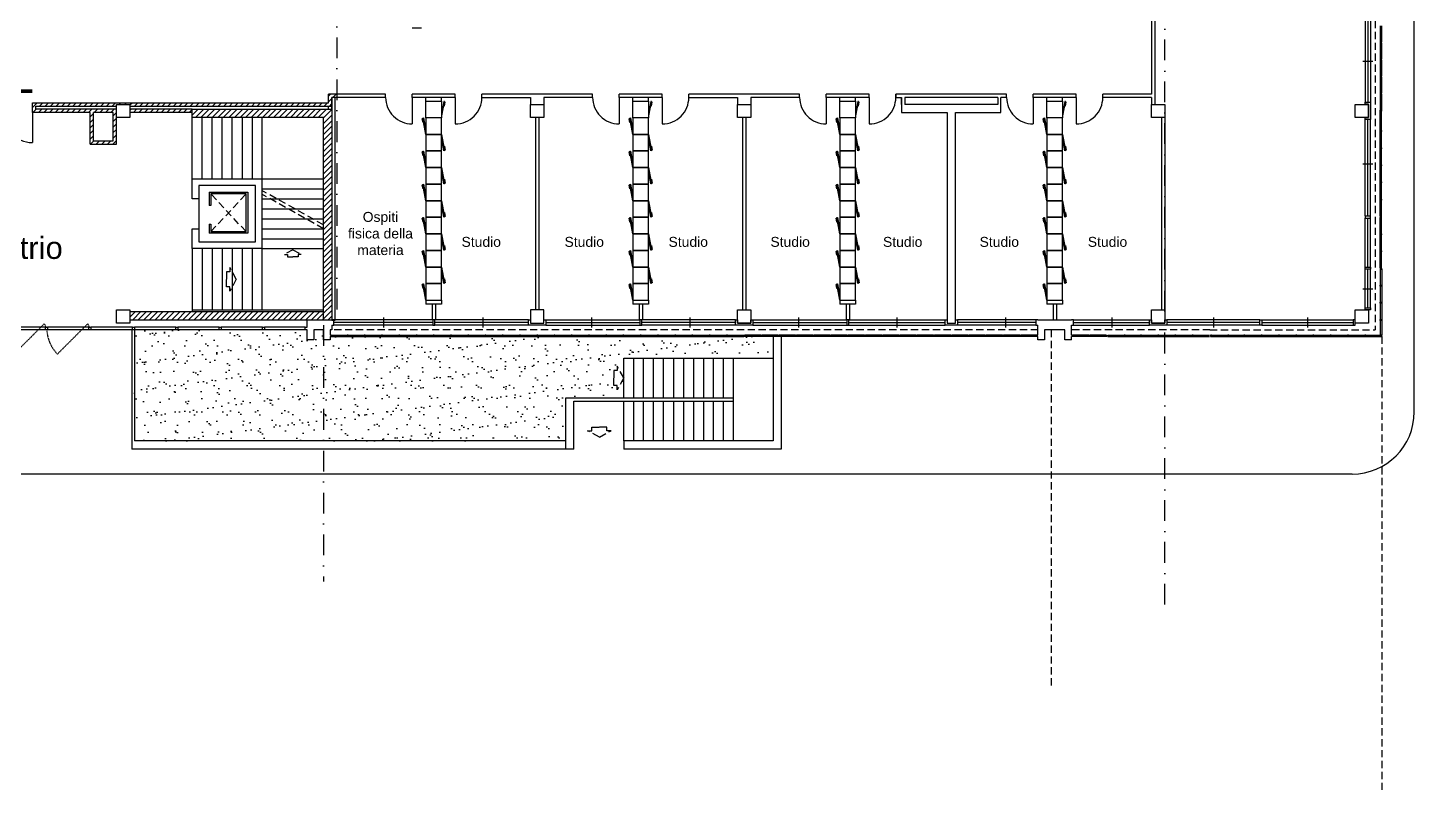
# Model space of a CAD drawing. Header units: millimetres. Extents: x 1461 to 2567, y 872 to 1347.
# Drawn here: x 2232.3 to 2566.7, y 872 to 1056.4 of the extents above; entities that cross this region are included whole.
import ezdxf
from ezdxf.enums import TextEntityAlignment as Align

# ---------------------------------------------------------------- set-up
doc = ezdxf.new("R2010")
doc.units = ezdxf.units.MM
for name, pattern in [('CONTINUA', [0]), ('HIDDEN', [0.375, 0.25, -0.125]), ('TRATTEGGIATA2', [0.375, 0.25, -0.125]), ('TRATTO-PUNTO', [1, 0.5, -0.25, 0, -0.25])]:
    doc.linetypes.add(name, pattern=pattern)
for name, color, linetype in [('arredi', 143, 'Continuous'), ('DIVISIONE', 5, 'Continuous'), ('PROIEZIONI', 4, 'CONTINUA'), ('RETINI', 8, 'Continuous'), ('SEZIONI', 7, 'Continuous'), ('TESTO', 7, 'Continuous')]:
    doc.layers.add(name, color=color, linetype=linetype)
doc.styles.add('Arial', font='Arial.ttf')

# ---------------------------------------------------------------- blocks, each defined once
blk = doc.blocks.new('MODULOPARETEATTREZZATA')
at = {"linetype": 'Continuous'}
for p, q in [((47, 0), (0, 0)), ((0, 0), (0, -50)), ((47, 0), (56.2, -49.1)), ((47, -50), (47, 0)), ((54.3, -49.5), (47, -10.8)), ((54.9, -35.7), (55.9, -35.5)), ((57.1, -47.5), (54.9, -35.7)), ((55.9, -35.5), (58.1, -47.3)), ((0, -50), (47, -50)), ((56.2, -49.1), (54.3, -49.5)), ((58.1, -47.3), (57.1, -47.5))]:
    blk.add_line(p, q, dxfattribs=at)

msp = doc.modelspace()

# ---------------------------------------------------------------- hatches: boundary and pattern name
at = {"layer": 'RETINI', "true_color": 0x9e004f}
h = msp.add_hatch(dxfattribs=at)
h.set_pattern_fill('ANSI31', color=234, scale=0.3)
h.set_pattern_definition([(45, (-292100.4007, 422237.9906), (-0.673519209, 0.673519209), [])])
h.paths.add_polyline_path([(2305.69, 1036.71), (2272.02, 1036.71), (2272.02, 1034.71), (2303.69, 1034.71), (2303.69, 985.91), (2305.69, 985.91)])
h.paths.add_polyline_path([(2303.69, 987.91), (2256.97, 987.91), (2256.97, 985.91), (2299.69, 985.91), (2303.69, 985.91)])
h.paths.add_polyline_path([(2204.65, 1028.31), (2207.85, 1028.31), (2207.85, 1035.91), (2219.05, 1035.91), (2219.05, 1038.31), (2207.05, 1038.31), (2207.05, 1037.91), (2207.05, 1037.51), (2218.25, 1037.51), (2218.25, 1036.71), (2207.05, 1036.71), (2207.05, 1034.71), (2207.05, 1029.11), (2204.65, 1029.11), (2204.65, 1034.71), (2203.85, 1034.71), (2203.85, 988.31), (2204.65, 988.31)])
h.paths.add_polyline_path([(2253.77, 1036.71), (2234.25, 1036.71), (2234.25, 1037.51), (2253.77, 1037.51), (2253.77, 1037.91), (2256.97, 1037.91), (2256.97, 1037.51), (2305.69, 1037.51), (2305.69, 1039.56), (2305.69, 1039.59), (2306.89, 1039.59), (2306.89, 1040.39), (2304.89, 1040.39), (2304.89, 1038.31), (2233.45, 1038.31), (2233.45, 1035.91), (2247.37, 1035.91), (2247.37, 1028.31), (2253.77, 1028.31), (2253.77, 1035.91)])
h.paths.add_polyline_path([(2248.17, 1035.91), (2252.97, 1035.91), (2252.97, 1029.11), (2248.17, 1029.11)], flags=16)
h.paths.add_polyline_path([(2272.02, 1036.71), (2256.97, 1036.71), (2256.97, 1035.91), (2272.02, 1035.91)], flags=17)
at = {"layer": 'RETINI'}
h = msp.add_hatch(dxfattribs=at)
h.set_pattern_fill('AR-SAND', color=256, scale=0.1)
h.set_pattern_definition([(37.5, (-292100.4007, 422237.9906), (-0.16000313, 4.894132373), [0, -3.8608, 0, -4.318, 0, -4.1275]), (7.5, (-292100.4007, 422237.9906), (4.49523283, 7.168251006), [0, -2.0828, 0, -3.4798, 0, -1.3335]), (327.5, (-292103.525, 422237.9906), (7.909923702, 0.014371847), [0, -1.27, 0, -4.572, 0, -5.969]), (317.5, (-292103.525, 422237.9906), (7.635564525, 2.22929323), [0, -0.635, 0, -2.9972, 0, -3.429])])
h.paths.add_polyline_path([(2362.07, 967.11), (2376.07, 967.11), (2376.07, 971.91), (2374.52, 969.06), (2374.52, 970.1), (2373.7, 970.1), (2373.7, 971.91), (2373.7, 973.72), (2374.52, 973.72), (2374.52, 974.77), (2376.07, 971.91), (2376.07, 976.71), (2412.07, 976.71), (2412.07, 981.91), (2409.41, 981.91), (2409.17, 981.91), (2405.25, 981.91), (2405.01, 981.91), (2401.09, 981.91), (2400.85, 981.91), (2396.93, 981.91), (2396.69, 981.91), (2392.77, 981.91), (2392.53, 981.91), (2388.61, 981.91), (2388.37, 981.91), (2384.45, 981.91), (2384.21, 981.91), (2380.29, 981.91), (2380.05, 981.91), (2376.13, 981.91), (2375.89, 981.91), (2371.97, 981.91), (2371.73, 981.91), (2367.81, 981.91), (2367.57, 981.91), (2363.65, 981.91), (2363.41, 981.91), (2359.49, 981.91), (2359.25, 981.91), (2355.33, 981.91), (2355.09, 981.91), (2351.17, 981.91), (2350.93, 981.91), (2347.01, 981.91), (2346.77, 981.91), (2342.85, 981.91), (2342.61, 981.91), (2338.69, 981.91), (2338.45, 981.91), (2334.53, 981.91), (2334.29, 981.91), (2330.37, 981.91), (2330.13, 981.91), (2326.21, 981.91), (2325.97, 981.91), (2322.05, 981.91), (2321.81, 981.91), (2317.89, 981.91), (2317.65, 981.91), (2313.73, 981.91), (2313.49, 981.91), (2309.57, 981.91), (2309.33, 981.91), (2305.53, 981.91), (2305.29, 981.91), (2305.29, 981.1), (2303.69, 981.1), (2303.69, 983.51), (2301.29, 983.51), (2301.29, 981.11), (2299.69, 981.11), (2299.69, 983.51), (2299.21, 983.51), (2289.46, 983.51), (2288.98, 983.51), (2278.98, 983.51), (2278.5, 983.51), (2268.51, 983.51), (2268.03, 983.51), (2258.04, 983.51), (2258.04, 956.71), (2362.07, 956.71)])

# ---------------------------------------------------------------- linework, layer by layer
at = {"layer": 'arredi'}
for p, q in [((2328.37, 1038.67), (2328.37, 1039.59)), ((2332.13, 1038.67), (2332.13, 1039.59)), ((2378.29, 1038.67), (2378.29, 1039.59)), ((2382.05, 1038.67), (2382.05, 1039.59)), ((2428.21, 1038.67), (2428.21, 1039.59)), ((2431.97, 1038.67), (2431.97, 1039.59)), ((2478.13, 1038.67), (2478.13, 1039.59)), ((2481.89, 1038.67), (2481.89, 1039.59)), ((2332.13, 990.67), (2332.13, 989.75)), ((2382.05, 990.67), (2382.05, 989.75)), ((2431.97, 990.67), (2431.97, 989.75)), ((2481.89, 990.67), (2481.89, 989.75)), ((2332.13, 989.75), (2328.37, 989.75)), ((2382.05, 989.75), (2378.29, 989.75)), ((2431.97, 989.75), (2428.21, 989.75)), ((2481.89, 989.75), (2478.13, 989.75))]:
    msp.add_line(p, q, dxfattribs=at)
at = {"layer": 'DIVISIONE', "color": 200, "linetype": 'TRATTO-PUNTO', "ltscale": 10}
for p, q in [((2506.57, 917.25), (2506.57, 1339.72)), ((2306.89, 1084.32), (2306.89, 984.63)), ((2303.69, 984.63), (2303.69, 922.84))]:
    msp.add_line(p, q, dxfattribs=at)
at = {"layer": 'PROIEZIONI', "linetype": 'Continuous', "ltscale": 0.5}
for p, q in [((2566.72, 963.72), (2566.72, 1311.11)), ((2551.72, 948.72), (1540.49, 948.71))]:
    msp.add_line(p, q, dxfattribs=at)
at = {"layer": 'PROIEZIONI', "color": 143, "linetype": 'HIDDEN', "ltscale": 7}
for p, q in [((2557.26, 1233.9), (2557.26, 983.51)), ((2303.69, 1008.83), (2288.82, 1017.15)), ((2276.5, 1007.21), (2284.99, 1016.31)), ((2284.99, 1007.21), (2276.5, 1016.31)), ((2303.69, 1007.91), (2288.82, 1016.22)), ((2296.25, 1002.83), (2294.22, 1001.71)), ((2294.22, 1001.71), (2294.96, 1001.71)), ((2294.96, 1001.71), (2294.96, 1001.13)), ((2294.96, 1001.13), (2296.25, 1001.13)), ((2296.25, 1002.83), (2298.29, 1001.71)), ((2297.55, 1001.13), (2296.25, 1001.13)), ((2298.29, 1001.71), (2297.55, 1001.71)), ((2297.55, 1001.71), (2297.55, 1001.13)), ((2280.26, 997.52), (2280.26, 995.71)), ((2281.08, 997.52), (2280.26, 997.52)), ((2282.63, 995.71), (2281.08, 998.57)), ((2281.08, 998.57), (2281.08, 997.52)), ((2280.26, 993.9), (2280.26, 995.71)), ((2281.08, 993.9), (2280.26, 993.9)), ((2282.63, 995.71), (2281.08, 992.86)), ((2281.08, 992.86), (2281.08, 993.9)), ((2475.97, 983.51), (2305.69, 983.51)), ((2517.45, 983.51), (2484.05, 983.51)), ((2517.45, 983.51), (2557.26, 983.51)), ((2373.7, 973.72), (2373.7, 971.91)), ((2374.52, 973.72), (2373.7, 973.72)), ((2376.07, 971.91), (2374.52, 974.77)), ((2374.52, 974.77), (2374.52, 973.72)), ((2373.7, 970.1), (2373.7, 971.91)), ((2374.52, 970.1), (2373.7, 970.1)), ((2376.07, 971.91), (2374.52, 969.06)), ((2374.52, 969.06), (2374.52, 970.1)), ((2368.38, 960.01), (2370.19, 960.01)), ((2368.38, 959.2), (2368.38, 960.01)), ((2372, 960.01), (2370.19, 960.01)), ((2372, 959.2), (2372, 960.01)), ((2367.33, 959.2), (2368.38, 959.2)), ((2370.19, 957.64), (2367.33, 959.2)), ((2370.19, 957.64), (2373.04, 959.2)), ((2373.04, 959.2), (2372, 959.2))]:
    msp.add_line(p, q, dxfattribs=at)
at = {"layer": 'PROIEZIONI', "ltscale": 0.5}
for p, q in [((2554.86, 1060.89), (2554.86, 1038.43)), ((2555.5, 1060.89), (2555.5, 1038.43)), ((2556.14, 1060.89), (2556.14, 1038.43)), ((2558.48, 1056.88), (2558.48, 1052.99)), ((2558.83, 1056.88), (2558.83, 1052.99)), ((2558.48, 1052.75), (2558.48, 1048.85)), ((2558.83, 1052.75), (2558.83, 1048.85)), ((2554.3, 1048.36), (2556.7, 1048.36)), ((2558.48, 1048.61), (2558.48, 1044.72)), ((2558.83, 1048.61), (2558.83, 1044.72)), ((2558.48, 1044.48), (2558.48, 1040.59)), ((2558.83, 1044.48), (2558.83, 1040.59)), ((2558.48, 1040.35), (2558.48, 1036.47)), ((2558.83, 1040.35), (2558.83, 1036.47)), ((2272.02, 1019.91), (2272.02, 1034.71)), ((2274.42, 1019.91), (2274.42, 1034.71)), ((2276.82, 1019.91), (2276.82, 1034.71)), ((2279.22, 1019.91), (2279.22, 1034.71)), ((2281.62, 1019.91), (2281.62, 1034.71)), ((2284.02, 1034.71), (2284.02, 1019.91)), ((2286.42, 1034.71), (2286.42, 1019.91)), ((2288.82, 1034.71), (2288.82, 1019.91)), ((2554.86, 1011.04), (2554.86, 1034.27)), ((2555.5, 1011.04), (2555.5, 1034.27)), ((2556.14, 1011.04), (2556.14, 1034.27)), ((2558.48, 1031.58), (2558.48, 1036.23)), ((2558.83, 1031.58), (2558.83, 1036.23)), ((2558.48, 1027.45), (2558.48, 1031.34)), ((2558.83, 1027.45), (2558.83, 1031.34)), ((2558.48, 1023.32), (2558.48, 1027.21)), ((2558.83, 1023.32), (2558.83, 1027.21)), ((2554.3, 1023.58), (2556.7, 1023.58)), ((2288.82, 1019.91), (2303.69, 1019.91)), ((2558.48, 1019.18), (2558.48, 1023.08)), ((2558.83, 1019.18), (2558.83, 1023.08)), ((2276.1, 1016.71), (2276.1, 1013.51)), ((2276.1, 1016.71), (2285.39, 1016.71)), ((2285.39, 1016.71), (2285.39, 1006.81)), ((2288.82, 1017.51), (2303.69, 1017.51)), ((2558.48, 1015.05), (2558.48, 1018.94)), ((2558.83, 1015.05), (2558.83, 1018.94)), ((2273.62, 1015.11), (2273.62, 1007.91)), ((2276.5, 1013.51), (2276.1, 1013.51)), ((2276.5, 1016.31), (2276.5, 1013.51)), ((2284.99, 1016.31), (2276.5, 1016.31)), ((2284.99, 1007.21), (2284.99, 1016.31)), ((2288.82, 1015.11), (2303.69, 1015.11)), ((2558.48, 1010.92), (2558.48, 1014.81)), ((2558.83, 1010.92), (2558.83, 1014.81)), ((2288.82, 1012.71), (2303.69, 1012.71)), ((2288.82, 1010.31), (2303.69, 1010.31)), ((2554.86, 998.56), (2554.86, 1010.48)), ((2555.5, 998.56), (2555.5, 1010.48)), ((2556.14, 998.56), (2556.14, 1010.48)), ((2558.48, 1006.7), (2558.48, 1010.6)), ((2558.83, 1006.7), (2558.83, 1010.6)), ((2276.1, 1009.03), (2276.5, 1009.03)), ((2276.1, 1009.03), (2276.1, 1006.81)), ((2285.39, 1006.81), (2276.1, 1006.81)), ((2276.5, 1009.03), (2276.5, 1007.21)), ((2276.5, 1007.21), (2284.99, 1007.21)), ((2288.82, 1007.91), (2303.69, 1007.91)), ((2288.82, 1005.51), (2303.69, 1005.51)), ((2558.48, 1002.57), (2558.48, 1006.46)), ((2558.83, 1002.57), (2558.83, 1006.46)), ((2272.02, 1003.11), (2272.02, 987.91)), ((2274.42, 1003.11), (2274.42, 988.31)), ((2276.82, 1003.11), (2276.82, 988.31)), ((2279.22, 1003.11), (2279.22, 988.31)), ((2281.62, 1003.11), (2281.62, 988.31)), ((2284.02, 1003.11), (2284.02, 988.31)), ((2286.42, 1003.11), (2286.42, 988.31)), ((2288.82, 1003.11), (2288.82, 988.31)), ((2288.82, 1003.11), (2303.69, 1003.11)), ((2558.48, 998.44), (2558.48, 1002.33)), ((2558.83, 998.44), (2558.83, 1002.33)), ((2554.86, 988.79), (2554.86, 998.12)), ((2555.5, 988.79), (2555.5, 998.12)), ((2556.14, 988.79), (2556.14, 998.12)), ((2558.51, 998.16), (2558.51, 994.27)), ((2558.86, 998.16), (2558.86, 994.27)), ((2554.3, 993.45), (2556.7, 993.45)), ((2558.51, 994.08), (2558.51, 990.16)), ((2558.86, 994.08), (2558.86, 990.16)), ((2558.51, 989.92), (2558.51, 986)), ((2558.86, 989.92), (2558.86, 986)), ((2318.09, 986.47), (2318.09, 984.07)), ((2342.11, 986.47), (2342.11, 984.07)), ((2368.31, 986.47), (2368.31, 984.07)), ((2392.03, 986.47), (2392.03, 984.07)), ((2418.23, 986.47), (2418.23, 984.07)), ((2441.95, 986.47), (2441.95, 984.07)), ((2468.15, 986.47), (2468.15, 984.07)), ((2493.75, 986.47), (2493.75, 984.07)), ((2518.28, 986.47), (2518.28, 984.07)), ((2540.98, 986.47), (2540.98, 984.07)), ((2236.62, 984.15), (2226.63, 984.15)), ((2236.62, 983.51), (2226.63, 983.51)), ((2247.09, 984.15), (2237.1, 984.15)), ((2247.09, 983.51), (2237.1, 983.51)), ((2257.56, 984.15), (2247.57, 984.15)), ((2257.56, 983.51), (2247.57, 983.51)), ((2268.03, 984.15), (2258.04, 984.15)), ((2268.03, 983.51), (2258.04, 983.51)), ((2278.5, 984.15), (2268.51, 984.15)), ((2278.5, 983.51), (2268.51, 983.51)), ((2288.98, 984.15), (2278.98, 984.15)), ((2288.98, 983.51), (2278.98, 983.51)), ((2299.21, 984.15), (2289.46, 984.15)), ((2299.21, 983.51), (2289.46, 983.51)), ((2330.01, 985.91), (2306.17, 985.91)), ((2330.01, 985.27), (2306.17, 985.27)), ((2330.01, 984.63), (2306.17, 984.63)), ((2353.13, 985.91), (2330.49, 985.91)), ((2353.13, 985.27), (2330.49, 985.27)), ((2353.13, 984.63), (2330.49, 984.63)), ((2357.29, 985.91), (2379.93, 985.91)), ((2357.29, 985.27), (2379.93, 985.27)), ((2357.29, 984.63), (2379.93, 984.63)), ((2403.05, 985.91), (2380.41, 985.91)), ((2403.05, 985.27), (2380.41, 985.27)), ((2403.05, 984.63), (2380.41, 984.63)), ((2407.21, 985.91), (2429.85, 985.91)), ((2407.21, 985.27), (2429.85, 985.27)), ((2407.21, 984.63), (2429.85, 984.63)), ((2430.33, 985.91), (2453.57, 985.91)), ((2430.33, 985.27), (2453.57, 985.27)), ((2430.33, 984.63), (2453.57, 984.63)), ((2475.49, 985.91), (2456.53, 985.91)), ((2475.49, 985.27), (2456.53, 985.27)), ((2475.49, 984.63), (2456.53, 984.63)), ((2484.53, 985.91), (2502.89, 985.91)), ((2484.53, 985.27), (2502.89, 985.27)), ((2484.53, 984.63), (2502.89, 984.63)), ((2529.51, 985.91), (2507.05, 985.91)), ((2529.51, 985.27), (2507.05, 985.27)), ((2529.51, 984.63), (2507.05, 984.63)), ((2529.99, 985.91), (2551.98, 985.91)), ((2529.99, 985.27), (2551.98, 985.27)), ((2529.99, 984.63), (2551.98, 984.63)), ((2558.51, 985.76), (2558.51, 982.26)), ((2558.86, 985.76), (2558.86, 982.26)), ((2305.53, 982.26), (2309.33, 982.26)), ((2305.53, 981.91), (2309.33, 981.91)), ((2309.57, 982.26), (2313.49, 982.26)), ((2309.57, 981.91), (2313.49, 981.91)), ((2313.73, 982.26), (2317.65, 982.26)), ((2313.73, 981.91), (2317.65, 981.91)), ((2317.89, 982.26), (2321.81, 982.26)), ((2317.89, 981.91), (2321.81, 981.91)), ((2322.05, 982.26), (2325.97, 982.26)), ((2322.05, 981.91), (2325.97, 981.91)), ((2326.21, 982.26), (2330.13, 982.26)), ((2326.21, 981.91), (2330.13, 981.91)), ((2330.37, 982.26), (2334.29, 982.26)), ((2330.37, 981.91), (2334.29, 981.91)), ((2334.53, 982.26), (2338.45, 982.26)), ((2334.53, 981.91), (2338.45, 981.91)), ((2338.69, 982.26), (2342.61, 982.26)), ((2338.69, 981.91), (2342.61, 981.91)), ((2342.85, 982.26), (2346.77, 982.26)), ((2342.85, 981.91), (2346.77, 981.91)), ((2347.01, 982.26), (2350.93, 982.26)), ((2347.01, 981.91), (2350.93, 981.91)), ((2351.17, 982.26), (2355.09, 982.26)), ((2351.17, 981.91), (2355.09, 981.91)), ((2355.33, 982.26), (2359.25, 982.26)), ((2355.33, 981.91), (2359.25, 981.91)), ((2359.49, 982.26), (2363.41, 982.26)), ((2359.49, 981.91), (2363.41, 981.91)), ((2363.65, 982.26), (2367.57, 982.26)), ((2363.65, 981.91), (2367.57, 981.91)), ((2367.81, 982.26), (2371.73, 982.26)), ((2367.81, 981.91), (2371.73, 981.91)), ((2371.97, 982.26), (2375.89, 982.26)), ((2371.97, 981.91), (2375.89, 981.91)), ((2376.13, 982.26), (2380.05, 982.26)), ((2376.13, 981.91), (2380.05, 981.91)), ((2380.29, 982.26), (2384.21, 982.26)), ((2380.29, 981.91), (2384.21, 981.91)), ((2384.45, 982.26), (2388.37, 982.26)), ((2384.45, 981.91), (2388.37, 981.91)), ((2388.61, 982.26), (2392.53, 982.26)), ((2388.61, 981.91), (2392.53, 981.91)), ((2392.77, 982.26), (2396.69, 982.26)), ((2392.77, 981.91), (2396.69, 981.91)), ((2396.93, 982.26), (2400.85, 982.26)), ((2396.93, 981.91), (2400.85, 981.91)), ((2401.09, 982.26), (2405.01, 982.26)), ((2401.09, 981.91), (2405.01, 981.91)), ((2409.17, 982.26), (2405.25, 982.26)), ((2409.17, 981.91), (2405.25, 981.91)), ((2413.33, 982.26), (2409.41, 982.26)), ((2413.33, 981.91), (2409.41, 981.91)), ((2417.49, 982.26), (2413.57, 982.26)), ((2417.49, 981.91), (2413.57, 981.91)), ((2421.65, 982.26), (2417.73, 982.26)), ((2421.65, 981.91), (2417.73, 981.91)), ((2425.81, 982.26), (2421.89, 982.26)), ((2425.81, 981.91), (2421.89, 981.91)), ((2429.97, 982.26), (2426.05, 982.26)), ((2429.97, 981.91), (2426.05, 981.91)), ((2434.13, 982.26), (2430.21, 982.26)), ((2434.13, 981.91), (2430.21, 981.91)), ((2438.29, 982.26), (2434.37, 982.26)), ((2438.29, 981.91), (2434.37, 981.91)), ((2442.45, 982.26), (2438.53, 982.26)), ((2442.45, 981.91), (2438.53, 981.91)), ((2446.61, 982.26), (2442.69, 982.26)), ((2446.61, 981.91), (2442.69, 981.91)), ((2450.77, 982.26), (2446.85, 982.26)), ((2450.77, 981.91), (2446.85, 981.91)), ((2454.93, 982.26), (2451.01, 982.26)), ((2454.93, 981.91), (2451.01, 981.91)), ((2459.09, 982.26), (2455.17, 982.26)), ((2459.09, 981.91), (2455.17, 981.91)), ((2463.25, 982.26), (2459.33, 982.26)), ((2463.25, 981.91), (2459.33, 981.91)), ((2467.41, 982.26), (2463.49, 982.26)), ((2467.41, 981.91), (2463.49, 981.91)), ((2471.57, 982.26), (2467.65, 982.26)), ((2471.57, 981.91), (2467.65, 981.91)), ((2475.73, 982.26), (2471.81, 982.26)), ((2475.73, 981.91), (2471.81, 981.91)), ((2488.21, 982.26), (2484.29, 982.26)), ((2488.21, 981.91), (2484.29, 981.91)), ((2492.37, 982.26), (2488.45, 982.26)), ((2492.37, 981.91), (2488.45, 981.91)), ((2492.84, 982.26), (2496.76, 982.26)), ((2492.84, 981.91), (2496.76, 981.91)), ((2497, 982.26), (2500.92, 982.26)), ((2497, 981.91), (2500.92, 981.91)), ((2500.93, 982.26), (2504.85, 982.26)), ((2500.93, 981.91), (2504.85, 981.91)), ((2505.09, 982.26), (2509.01, 982.26)), ((2505.09, 981.91), (2509.01, 981.91)), ((2509.25, 982.26), (2513.17, 982.26)), ((2509.25, 981.91), (2513.17, 981.91)), ((2513.41, 982.26), (2517.33, 982.26)), ((2513.41, 981.91), (2517.33, 981.91)), ((2517.81, 982.26), (2521.73, 982.26)), ((2517.81, 981.91), (2521.73, 981.91)), ((2521.97, 982.26), (2525.89, 982.26)), ((2521.97, 981.91), (2525.89, 981.91)), ((2525.89, 982.26), (2529.81, 982.26)), ((2525.89, 981.91), (2529.81, 981.91)), ((2530.05, 982.26), (2533.97, 982.26)), ((2530.05, 981.91), (2533.97, 981.91)), ((2534.21, 982.26), (2538.13, 982.26)), ((2534.21, 981.91), (2538.13, 981.91)), ((2538.37, 982.26), (2542.29, 982.26)), ((2538.37, 981.91), (2542.29, 981.91)), ((2542.53, 982.26), (2546.45, 982.26)), ((2542.53, 981.91), (2546.45, 981.91)), ((2546.69, 982.26), (2550.61, 982.26)), ((2546.69, 981.91), (2550.61, 981.91)), ((2550.85, 982.26), (2554.77, 982.26)), ((2550.85, 981.91), (2554.77, 981.91)), ((2555.01, 982.26), (2558.51, 982.26)), ((2555.01, 981.91), (2558.51, 981.91)), ((2376.07, 967.11), (2376.07, 976.71)), ((2378.47, 967.11), (2378.47, 976.71)), ((2380.87, 967.11), (2380.87, 976.71)), ((2383.27, 967.11), (2383.27, 976.71)), ((2385.67, 967.11), (2385.67, 976.71)), ((2388.07, 976.71), (2388.07, 967.11)), ((2390.47, 976.71), (2390.47, 967.11)), ((2392.87, 976.71), (2392.87, 967.11)), ((2395.27, 976.71), (2395.27, 967.11)), ((2397.67, 976.71), (2397.67, 967.11)), ((2400.07, 976.71), (2400.07, 967.11)), ((2402.47, 976.71), (2402.47, 956.71)), ((2376.07, 956.71), (2376.07, 966.31)), ((2378.47, 956.71), (2378.47, 966.31)), ((2380.87, 956.71), (2380.87, 966.31)), ((2383.27, 956.71), (2383.27, 966.31)), ((2385.67, 956.71), (2385.67, 966.31)), ((2388.07, 966.31), (2388.07, 956.71)), ((2390.47, 966.31), (2390.47, 956.71)), ((2392.87, 966.31), (2392.87, 956.71)), ((2395.27, 966.31), (2395.27, 956.71)), ((2397.67, 966.31), (2397.67, 956.71)), ((2400.07, 966.31), (2400.07, 956.71))]:
    msp.add_line(p, q, dxfattribs=at)
at = {"layer": 'PROIEZIONI'}
for p, q in [((2325.05, 1039.59), (2325.05, 1033.19)), ((2335.45, 1039.59), (2335.45, 1033.19)), ((2374.97, 1039.59), (2374.97, 1033.19)), ((2385.37, 1039.59), (2385.37, 1033.19)), ((2424.89, 1039.59), (2424.89, 1033.19)), ((2435.29, 1039.59), (2435.29, 1033.19)), ((2474.81, 1039.59), (2474.81, 1033.19)), ((2485.21, 1039.59), (2485.21, 1033.19)), ((2233.45, 1035.91), (2233.45, 1028.71)), ((2328.37, 990.67), (2328.37, 989.75)), ((2378.29, 990.67), (2378.29, 989.75)), ((2428.21, 990.67), (2428.21, 989.75)), ((2478.13, 990.67), (2478.13, 989.75))]:
    msp.add_line(p, q, dxfattribs=at)
at = {"layer": 'PROIEZIONI', "linetype": 'TRATTEGGIATA2', "ltscale": 0.1}
for p, q in [((2236.31, 984.97), (2229.02, 977.68)), ((2246.78, 984.97), (2239.49, 977.68))]:
    msp.add_line(p, q, dxfattribs=at)
at = {"layer": 'PROIEZIONI', "color": 143, "ltscale": 0.5}
for p, q in [((2257.4, 983.51), (2257.4, 954.71)), ((2258.04, 983.51), (2258.04, 956.71)), ((2362.07, 956.71), (2258.04, 956.71)), ((2362.07, 954.71), (2257.4, 954.71))]:
    msp.add_line(p, q, dxfattribs=at)
at = {"layer": 'PROIEZIONI', "linetype": 'HIDDEN', "ltscale": 7}
for p, q in [((2479.18, 983.51), (2479.17, 897.1)), ((2558.86, 981.91), (2558.86, 871.98))]:
    msp.add_line(p, q, dxfattribs=at)
at = {"layer": 'PROIEZIONI'}
for centre, radius, start, end in [((2325.03, 1039.59), 6.39, 180, 270.1184), ((2335.46, 1039.59), 6.39, 269.8816, 0), ((2374.95, 1039.59), 6.39, 180, 270.1184), ((2385.38, 1039.59), 6.39, 269.8816, 0), ((2424.87, 1039.59), 6.39, 180, 270.1184), ((2435.3, 1039.59), 6.39, 269.8816, 0), ((2474.79, 1039.59), 6.39, 180, 270.1184), ((2485.22, 1039.59), 6.39, 269.8816, 0), ((2233.45, 1035.91), 7.2, 180, 270)]:
    msp.add_arc(centre, radius, start, end, dxfattribs=at)
at = {"layer": 'PROIEZIONI', "linetype": 'TRATTEGGIATA2', "ltscale": 0.1}
for centre, radius, start, end in [((2235.18, 983.84), 1.6, 11.1337, 45), ((2245.65, 983.84), 8.71, 182.1779, 225), ((2245.65, 983.84), 1.6, 11.1337, 45)]:
    msp.add_arc(centre, radius, start, end, dxfattribs=at)
at = {"layer": 'PROIEZIONI', "linetype": 'Continuous', "ltscale": 0.5}
msp.add_arc((2551.72, 963.72), 15, 270.0003, 0, dxfattribs=at)
msp.add_arc((2551.72, 963.72), 15, 270.0003, 0, dxfattribs=at)
at = {"layer": 'RETINI', "color": 234, "true_color": 0x9e004f}
msp.add_line((2303.69, 985.91), (2305.69, 985.91), dxfattribs=at)
at = {"layer": 'RETINI', "color": 234, "true_color": 0x9e004f, "const_width": 0.862}
msp.add_lwpolyline([(2229.62, 1041.11), (2233.44, 1041.11)], dxfattribs=at)
at = {"layer": 'SEZIONI', "ltscale": 0.5}
for p, q in [((2503.37, 1084.32), (2503.37, 1040.39)), ((2504.17, 1084.32), (2504.17, 1037.91)), ((2325.01, 1056.39), (2327.33, 1056.39)), ((2558.83, 1052.99), (2558.48, 1052.99)), ((2558.48, 1052.99), (2558.48, 1052.75)), ((2558.48, 1052.75), (2558.83, 1052.75)), ((2558.83, 1052.75), (2558.83, 1052.99)), ((2558.83, 1048.85), (2558.48, 1048.85)), ((2558.48, 1048.85), (2558.48, 1048.61)), ((2558.48, 1048.61), (2558.83, 1048.61)), ((2558.83, 1048.61), (2558.83, 1048.85)), ((2558.83, 1044.72), (2558.48, 1044.72)), ((2558.48, 1044.72), (2558.48, 1044.48)), ((2558.48, 1044.48), (2558.83, 1044.48)), ((2558.83, 1044.48), (2558.83, 1044.72)), ((2318.65, 1040.39), (2304.89, 1040.39)), ((2304.89, 1038.31), (2304.89, 1040.39)), ((2318.65, 1039.59), (2318.65, 1040.39)), ((2325.05, 1039.59), (2325.05, 1040.39)), ((2335.45, 1040.39), (2325.05, 1040.39)), ((2335.45, 1039.59), (2335.45, 1040.39)), ((2368.57, 1040.39), (2341.85, 1040.39)), ((2341.85, 1039.59), (2341.85, 1040.39)), ((2368.57, 1039.59), (2368.57, 1040.39)), ((2374.97, 1039.59), (2374.97, 1040.39)), ((2385.37, 1040.39), (2374.97, 1040.39)), ((2385.37, 1039.59), (2385.37, 1040.39)), ((2418.49, 1040.39), (2391.77, 1040.39)), ((2391.77, 1039.59), (2391.77, 1040.39)), ((2418.49, 1039.59), (2418.49, 1040.39)), ((2424.89, 1039.59), (2424.89, 1040.39)), ((2435.29, 1040.39), (2424.89, 1040.39)), ((2435.29, 1039.59), (2435.29, 1040.39)), ((2455.05, 1040.39), (2441.69, 1040.39)), ((2468.41, 1040.39), (2441.69, 1040.39)), ((2441.69, 1040.39), (2441.69, 1039.59)), ((2441.69, 1040.39), (2441.69, 1040.39)), ((2441.69, 1039.59), (2441.69, 1040.39)), ((2468.41, 1039.59), (2468.41, 1040.39)), ((2485.21, 1040.39), (2474.81, 1040.39)), ((2474.81, 1039.59), (2474.81, 1040.39)), ((2485.21, 1039.59), (2485.21, 1040.39)), ((2503.37, 1040.39), (2491.61, 1040.39)), ((2491.61, 1039.59), (2491.61, 1040.39)), ((2558.83, 1040.59), (2558.48, 1040.59)), ((2558.48, 1040.59), (2558.48, 1040.35)), ((2558.48, 1040.35), (2558.83, 1040.35)), ((2558.83, 1040.35), (2558.83, 1040.59)), ((2233.45, 1035.91), (2233.45, 1038.31)), ((2233.45, 1038.31), (2304.89, 1038.31)), ((2234.25, 1036.71), (2234.25, 1037.51)), ((2234.25, 1037.51), (2253.77, 1037.51)), ((2253.77, 1036.71), (2234.25, 1036.71)), ((2253.77, 1034.71), (2253.77, 1037.91)), ((2253.77, 1037.91), (2256.97, 1037.91)), ((2256.97, 1037.91), (2256.97, 1034.71)), ((2256.97, 1037.51), (2305.69, 1037.51)), ((2272.02, 1036.71), (2256.97, 1036.71)), ((2272.02, 1036.71), (2305.69, 1036.71)), ((2272.02, 1034.71), (2272.02, 1036.71)), ((2304.89, 1036.71), (2304.89, 1037.51)), ((2305.69, 1036.71), (2305.69, 1039.59)), ((2318.65, 1039.59), (2305.69, 1039.59)), ((2305.69, 1036.71), (2305.69, 985.88)), ((2306.49, 985.88), (2306.49, 1039.56)), ((2306.49, 990.76), (2306.49, 1037.16)), ((2335.45, 1039.59), (2325.05, 1039.59)), ((2341.85, 1039.59), (2353.61, 1039.59)), ((2353.61, 1039.59), (2353.61, 1037.91)), ((2353.61, 1034.71), (2353.61, 1037.91)), ((2353.61, 1037.91), (2356.81, 1037.91)), ((2368.57, 1039.59), (2356.81, 1039.59)), ((2356.81, 1039.59), (2356.81, 1037.91)), ((2356.81, 1037.91), (2356.81, 1034.71)), ((2385.37, 1039.59), (2374.97, 1039.59)), ((2391.77, 1039.59), (2403.53, 1039.59)), ((2403.53, 1039.59), (2403.53, 1037.91)), ((2403.53, 1034.71), (2403.53, 1037.91)), ((2403.53, 1037.91), (2406.73, 1037.91)), ((2418.49, 1039.59), (2406.73, 1039.59)), ((2406.73, 1039.59), (2406.73, 1037.91)), ((2406.73, 1037.91), (2406.73, 1034.71)), ((2435.29, 1039.59), (2424.89, 1039.59)), ((2441.69, 1039.59), (2443.05, 1039.59)), ((2443.05, 1039.59), (2443.05, 1035.91)), ((2443.05, 1037.91), (2443.05, 1039.59)), ((2466.25, 1039.59), (2443.85, 1039.59)), ((2443.85, 1039.59), (2443.85, 1037.91)), ((2466.25, 1037.91), (2443.85, 1037.91)), ((2466.25, 1039.59), (2466.25, 1037.91)), ((2467.05, 1035.91), (2467.05, 1039.59)), ((2468.41, 1039.59), (2467.05, 1039.59)), ((2485.21, 1039.59), (2474.81, 1039.59)), ((2503.37, 1039.59), (2491.61, 1039.59)), ((2503.37, 1039.59), (2503.37, 1037.91)), ((2503.37, 1034.71), (2503.37, 1037.91)), ((2503.37, 1037.91), (2506.57, 1037.91)), ((2506.57, 1037.91), (2506.57, 1034.71)), ((2552.46, 1034.71), (2552.46, 1037.91)), ((2552.46, 1037.91), (2555.66, 1037.91)), ((2554.86, 1038.43), (2556.14, 1038.43)), ((2554.86, 1037.95), (2554.86, 1038.43)), ((2555.66, 1037.95), (2554.86, 1037.95)), ((2555.66, 1034.75), (2555.66, 1037.95)), ((2555.66, 1037.91), (2555.66, 1034.71)), ((2556.14, 1038.43), (2556.14, 1034.27)), ((2247.37, 1035.91), (2233.45, 1035.91)), ((2247.37, 1028.31), (2247.37, 1035.91)), ((2248.17, 1029.11), (2248.17, 1035.91)), ((2252.97, 1035.91), (2248.17, 1035.91)), ((2252.97, 1029.11), (2252.97, 1035.91)), ((2253.77, 1028.31), (2253.77, 1035.91)), ((2256.97, 1034.71), (2253.77, 1034.71)), ((2272.02, 1035.91), (2256.97, 1035.91)), ((2303.69, 1034.71), (2272.02, 1034.71)), ((2303.69, 985.91), (2303.69, 1034.71)), ((2356.81, 1034.71), (2353.61, 1034.71)), ((2354.81, 1034.71), (2354.81, 988.31)), ((2355.61, 1034.71), (2355.61, 988.31)), ((2406.73, 1034.71), (2403.53, 1034.71)), ((2404.73, 1034.71), (2404.73, 988.31)), ((2405.53, 1034.71), (2405.53, 988.31)), ((2443.05, 1035.91), (2454.05, 1035.91)), ((2454.05, 1035.91), (2454.05, 985.11)), ((2456.05, 985.11), (2456.05, 1035.91)), ((2456.05, 1035.91), (2467.05, 1035.91)), ((2506.57, 1034.71), (2503.37, 1034.71)), ((2505.77, 1034.71), (2505.77, 988.31)), ((2506.57, 1034.71), (2506.57, 988.31)), ((2555.66, 1034.71), (2552.46, 1034.71)), ((2554.86, 1034.75), (2555.66, 1034.75)), ((2554.86, 1034.27), (2554.86, 1034.75)), ((2556.14, 1034.27), (2554.86, 1034.27)), ((2558.48, 1036.47), (2558.83, 1036.47)), ((2558.48, 1036.23), (2558.48, 1036.47)), ((2558.83, 1036.23), (2558.48, 1036.23)), ((2558.83, 1036.47), (2558.83, 1036.23)), ((2558.48, 1031.58), (2558.83, 1031.58)), ((2558.48, 1031.34), (2558.48, 1031.58)), ((2558.83, 1031.34), (2558.48, 1031.34)), ((2558.83, 1031.58), (2558.83, 1031.34)), ((2247.37, 1028.31), (2253.77, 1028.31)), ((2248.17, 1029.11), (2252.97, 1029.11)), ((2558.48, 1027.45), (2558.83, 1027.45)), ((2558.48, 1027.21), (2558.48, 1027.45)), ((2558.83, 1027.21), (2558.48, 1027.21)), ((2558.83, 1027.45), (2558.83, 1027.21)), ((2558.48, 1023.32), (2558.83, 1023.32)), ((2558.48, 1023.08), (2558.48, 1023.32)), ((2558.83, 1023.32), (2558.83, 1023.08)), ((2272.02, 1019.91), (2288.82, 1019.91)), ((2272.02, 1015.11), (2272.02, 1019.91)), ((2288.82, 1019.91), (2288.82, 1003.11)), ((2558.83, 1023.08), (2558.48, 1023.08)), ((2287.22, 1018.31), (2273.62, 1018.31)), ((2273.62, 1018.31), (2273.62, 1015.11)), ((2287.22, 1004.71), (2287.22, 1018.31)), ((2558.48, 1019.18), (2558.83, 1019.18)), ((2558.48, 1018.94), (2558.48, 1019.18)), ((2558.83, 1018.94), (2558.48, 1018.94)), ((2558.83, 1019.18), (2558.83, 1018.94)), ((2273.62, 1015.11), (2272.02, 1015.11)), ((2558.48, 1015.05), (2558.83, 1015.05)), ((2558.48, 1014.81), (2558.48, 1015.05)), ((2558.83, 1014.81), (2558.48, 1014.81)), ((2558.83, 1015.05), (2558.83, 1014.81)), ((2554.86, 1010.96), (2554.86, 1010.48)), ((2556.14, 1010.96), (2554.86, 1010.96)), ((2554.86, 1010.48), (2556.14, 1010.48)), ((2556.14, 1010.48), (2556.14, 1010.96)), ((2558.83, 1010.84), (2558.48, 1010.84)), ((2558.48, 1010.84), (2558.48, 1010.6)), ((2558.48, 1010.6), (2558.83, 1010.6)), ((2558.83, 1010.6), (2558.83, 1010.84)), ((2272.02, 1003.11), (2272.02, 1007.91)), ((2272.02, 1007.91), (2273.62, 1007.91)), ((2273.62, 1007.91), (2273.62, 1004.71)), ((2558.48, 1006.7), (2558.83, 1006.7)), ((2558.48, 1006.46), (2558.48, 1006.7)), ((2558.83, 1006.7), (2558.83, 1006.46)), ((2273.62, 1004.71), (2287.22, 1004.71)), ((2558.83, 1006.46), (2558.48, 1006.46)), ((2288.82, 1003.11), (2272.02, 1003.11)), ((2558.48, 1002.57), (2558.83, 1002.57)), ((2558.48, 1002.33), (2558.48, 1002.57)), ((2558.83, 1002.33), (2558.48, 1002.33)), ((2558.83, 1002.57), (2558.83, 1002.33)), ((2554.86, 998.12), (2554.86, 998.6)), ((2554.86, 998.6), (2556.14, 998.6)), ((2556.14, 998.12), (2554.86, 998.12)), ((2556.14, 998.6), (2556.14, 998.12)), ((2558.86, 998.4), (2558.51, 998.4)), ((2558.51, 998.4), (2558.51, 998.16)), ((2558.51, 998.16), (2558.86, 998.16)), ((2558.86, 998.16), (2558.86, 998.4)), ((2558.51, 994.32), (2558.86, 994.32)), ((2558.51, 994.08), (2558.51, 994.32)), ((2558.86, 994.08), (2558.51, 994.08)), ((2558.86, 994.32), (2558.86, 994.08)), ((2558.51, 990.16), (2558.86, 990.16)), ((2558.51, 989.92), (2558.51, 990.16)), ((2558.86, 989.92), (2558.51, 989.92)), ((2558.86, 990.16), (2558.86, 989.92)), ((2253.77, 988.31), (2256.97, 988.31)), ((2253.77, 985.11), (2253.77, 988.31)), ((2256.97, 988.31), (2256.97, 985.11)), ((2256.97, 987.91), (2303.69, 987.91)), ((2272.02, 988.31), (2303.69, 988.31)), ((2329.85, 989.75), (2329.85, 985.91)), ((2330.65, 989.75), (2330.65, 985.91)), ((2353.61, 988.31), (2353.61, 985.11)), ((2356.81, 988.31), (2353.61, 988.31)), ((2356.81, 985.11), (2356.81, 988.31)), ((2379.77, 989.75), (2379.77, 985.91)), ((2380.57, 989.75), (2380.57, 985.91)), ((2403.53, 988.31), (2406.73, 988.31)), ((2403.53, 985.11), (2403.53, 988.31)), ((2406.73, 988.31), (2406.73, 985.11)), ((2429.69, 989.75), (2429.69, 985.91)), ((2430.49, 989.75), (2430.49, 985.91)), ((2479.61, 989.75), (2479.61, 985.91)), ((2480.41, 989.75), (2480.41, 985.91)), ((2503.37, 988.31), (2506.57, 988.31)), ((2503.37, 985.11), (2503.37, 988.31)), ((2506.57, 988.31), (2506.57, 985.11)), ((2552.46, 985.11), (2552.46, 988.31)), ((2552.46, 988.31), (2555.66, 988.31)), ((2554.86, 988.31), (2554.86, 988.79)), ((2554.86, 988.79), (2556.14, 988.79)), ((2556.14, 988.31), (2554.86, 988.31)), ((2555.66, 988.31), (2555.66, 985.11)), ((2556.14, 988.79), (2556.14, 988.31)), ((2236.62, 984.15), (2237.1, 984.15)), ((2236.62, 983.51), (2236.62, 984.15)), ((2237.1, 983.51), (2236.62, 983.51)), ((2237.1, 984.15), (2237.1, 983.51)), ((2247.09, 984.15), (2247.57, 984.15)), ((2247.09, 983.51), (2247.09, 984.15)), ((2247.57, 983.51), (2247.09, 983.51)), ((2247.57, 984.15), (2247.57, 983.51)), ((2256.97, 985.11), (2253.77, 985.11)), ((2256.97, 985.91), (2299.69, 985.91)), ((2257.56, 984.15), (2258.04, 984.15)), ((2257.56, 983.51), (2257.56, 984.15)), ((2258.04, 983.51), (2257.56, 983.51)), ((2258.04, 984.15), (2258.04, 983.51)), ((2268.03, 984.15), (2268.51, 984.15)), ((2268.03, 983.51), (2268.03, 984.15)), ((2268.51, 983.51), (2268.03, 983.51)), ((2268.51, 984.15), (2268.51, 983.51)), ((2278.5, 984.15), (2278.98, 984.15)), ((2278.5, 983.51), (2278.5, 984.15)), ((2278.98, 983.51), (2278.5, 983.51)), ((2278.98, 984.15), (2278.98, 983.51)), ((2288.98, 984.15), (2289.46, 984.15)), ((2288.98, 983.51), (2288.98, 984.15)), ((2289.46, 983.51), (2288.98, 983.51)), ((2289.46, 984.15), (2289.46, 983.51)), ((2299.21, 983.51), (2299.21, 984.15)), ((2299.21, 984.15), (2299.69, 984.15)), ((2299.69, 983.51), (2299.21, 983.51)), ((2299.69, 985.91), (2303.69, 985.91)), ((2299.69, 984.15), (2299.69, 985.91)), ((2299.69, 981.11), (2299.69, 983.51)), ((2303.69, 983.51), (2301.29, 983.51)), ((2301.29, 983.51), (2301.29, 981.11)), ((2303.69, 981.1), (2303.69, 983.51)), ((2305.69, 983.51), (2305.29, 983.51)), ((2305.29, 983.51), (2305.29, 982.26)), ((2306.17, 985.91), (2305.69, 985.91)), ((2305.69, 985.91), (2305.69, 985.88)), ((2305.69, 984.63), (2306.17, 984.63)), ((2305.69, 984.63), (2305.69, 983.51)), ((2306.17, 984.63), (2306.17, 985.91)), ((2330.49, 985.91), (2330.01, 985.91)), ((2330.01, 985.91), (2330.01, 984.63)), ((2330.01, 984.63), (2330.49, 984.63)), ((2330.49, 984.63), (2330.49, 985.91)), ((2353.13, 985.91), (2353.61, 985.91)), ((2353.13, 984.63), (2353.13, 985.91)), ((2357.29, 984.63), (2353.13, 984.63)), ((2353.61, 985.91), (2353.61, 985.11)), ((2353.61, 985.11), (2356.81, 985.11)), ((2353.61, 985.11), (2356.81, 985.11)), ((2356.81, 985.11), (2356.81, 985.91)), ((2356.81, 985.91), (2357.29, 985.91)), ((2357.29, 985.91), (2357.29, 984.63)), ((2380.41, 985.91), (2379.93, 985.91)), ((2379.93, 985.91), (2379.93, 984.63)), ((2380.41, 985.91), (2379.93, 985.91)), ((2379.93, 985.91), (2379.93, 984.63)), ((2379.93, 984.63), (2380.41, 984.63)), ((2379.93, 984.63), (2380.41, 984.63)), ((2380.41, 984.63), (2380.41, 985.91)), ((2380.41, 984.63), (2380.41, 985.91)), ((2403.05, 985.91), (2403.53, 985.91)), ((2403.05, 984.63), (2403.05, 985.91)), ((2407.21, 984.63), (2403.05, 984.63)), ((2403.53, 985.91), (2403.53, 985.11)), ((2403.53, 985.11), (2406.73, 985.11)), ((2406.73, 985.11), (2403.53, 985.11)), ((2406.73, 985.11), (2406.73, 985.91)), ((2406.73, 985.91), (2407.21, 985.91)), ((2407.21, 985.91), (2407.21, 984.63)), ((2430.33, 985.91), (2429.85, 985.91)), ((2429.85, 985.91), (2429.85, 984.63)), ((2430.33, 985.91), (2429.85, 985.91)), ((2429.85, 985.91), (2429.85, 984.63)), ((2429.85, 984.63), (2430.33, 984.63)), ((2429.85, 984.63), (2430.33, 984.63)), ((2430.33, 984.63), (2430.33, 985.91)), ((2430.33, 984.63), (2430.33, 985.91)), ((2453.57, 985.91), (2454.05, 985.91)), ((2453.57, 984.63), (2453.57, 985.91)), ((2456.53, 984.63), (2453.57, 984.63)), ((2454.05, 985.91), (2454.05, 985.11)), ((2454.05, 985.11), (2456.05, 985.11)), ((2454.05, 985.11), (2456.05, 985.11)), ((2456.05, 985.11), (2456.05, 985.91)), ((2456.05, 985.91), (2456.53, 985.91)), ((2456.53, 985.91), (2456.53, 984.63)), ((2475.97, 985.91), (2475.49, 985.91)), ((2475.49, 985.91), (2475.49, 984.63)), ((2475.49, 984.63), (2475.97, 984.63)), ((2475.97, 985.91), (2484.05, 985.91)), ((2475.97, 982.26), (2475.97, 984.63)), ((2476.61, 985.91), (2483.41, 985.91)), ((2482.45, 983.51), (2477.57, 983.51)), ((2477.57, 983.51), (2477.57, 981.11)), ((2482.45, 981.11), (2482.45, 983.51)), ((2484.53, 985.91), (2484.05, 985.91)), ((2484.05, 984.63), (2484.53, 984.63)), ((2484.05, 982.26), (2484.05, 984.63)), ((2484.53, 984.63), (2484.53, 985.91)), ((2502.89, 985.91), (2503.37, 985.91)), ((2502.89, 984.63), (2502.89, 985.91)), ((2507.05, 984.63), (2502.89, 984.63)), ((2503.37, 985.91), (2503.37, 985.11)), ((2503.37, 985.11), (2506.57, 985.11)), ((2506.57, 985.11), (2503.37, 985.11)), ((2506.57, 985.11), (2506.57, 985.91)), ((2506.57, 985.91), (2507.05, 985.91)), ((2507.05, 985.91), (2507.05, 984.63)), ((2529.51, 985.91), (2529.99, 985.91)), ((2529.51, 984.63), (2529.51, 985.91)), ((2529.99, 984.63), (2529.51, 984.63)), ((2529.99, 985.91), (2529.99, 984.63)), ((2552.46, 985.91), (2551.98, 985.91)), ((2551.98, 985.91), (2551.98, 984.63)), ((2551.98, 984.63), (2552.46, 984.63)), ((2552.46, 984.63), (2552.46, 985.91)), ((2555.66, 985.11), (2552.46, 985.11)), ((2558.51, 986), (2558.86, 986)), ((2558.51, 985.76), (2558.51, 986)), ((2558.86, 985.76), (2558.51, 985.76)), ((2558.86, 986), (2558.86, 985.76)), ((2301.29, 981.11), (2299.69, 981.11)), ((2305.29, 981.1), (2303.69, 981.1)), ((2305.53, 982.26), (2305.29, 982.26)), ((2305.29, 981.91), (2305.53, 981.91)), ((2305.29, 981.91), (2305.29, 981.1)), ((2305.53, 981.91), (2305.53, 982.26)), ((2309.57, 982.26), (2309.33, 982.26)), ((2309.33, 982.26), (2309.33, 981.91)), ((2309.33, 981.91), (2309.57, 981.91)), ((2309.57, 981.91), (2309.57, 982.26)), ((2313.73, 982.26), (2313.49, 982.26)), ((2313.49, 982.26), (2313.49, 981.91)), ((2313.49, 981.91), (2313.73, 981.91)), ((2313.73, 981.91), (2313.73, 982.26)), ((2317.89, 982.26), (2317.65, 982.26)), ((2317.65, 982.26), (2317.65, 981.91)), ((2317.65, 981.91), (2317.89, 981.91)), ((2317.89, 981.91), (2317.89, 982.26)), ((2322.05, 982.26), (2321.81, 982.26)), ((2321.81, 982.26), (2321.81, 981.91)), ((2321.81, 981.91), (2322.05, 981.91)), ((2322.05, 981.91), (2322.05, 982.26)), ((2326.21, 982.26), (2325.97, 982.26)), ((2325.97, 982.26), (2325.97, 981.91)), ((2325.97, 981.91), (2326.21, 981.91)), ((2326.21, 981.91), (2326.21, 982.26)), ((2330.37, 982.26), (2330.13, 982.26)), ((2330.13, 982.26), (2330.13, 981.91)), ((2330.13, 981.91), (2330.37, 981.91)), ((2330.37, 981.91), (2330.37, 982.26)), ((2334.53, 982.26), (2334.29, 982.26)), ((2334.29, 982.26), (2334.29, 981.91)), ((2334.29, 981.91), (2334.53, 981.91)), ((2334.53, 981.91), (2334.53, 982.26)), ((2338.69, 982.26), (2338.45, 982.26)), ((2338.45, 982.26), (2338.45, 981.91)), ((2338.45, 981.91), (2338.69, 981.91)), ((2338.69, 981.91), (2338.69, 982.26)), ((2342.85, 982.26), (2342.61, 982.26)), ((2342.61, 982.26), (2342.61, 981.91)), ((2342.61, 981.91), (2342.85, 981.91)), ((2342.85, 981.91), (2342.85, 982.26)), ((2347.01, 982.26), (2346.77, 982.26)), ((2346.77, 982.26), (2346.77, 981.91)), ((2346.77, 981.91), (2347.01, 981.91)), ((2347.01, 981.91), (2347.01, 982.26)), ((2351.17, 982.26), (2350.93, 982.26)), ((2350.93, 982.26), (2350.93, 981.91)), ((2350.93, 981.91), (2351.17, 981.91)), ((2351.17, 981.91), (2351.17, 982.26)), ((2355.33, 982.26), (2355.09, 982.26)), ((2355.09, 982.26), (2355.09, 981.91)), ((2355.09, 981.91), (2355.33, 981.91)), ((2355.33, 981.91), (2355.33, 982.26)), ((2359.49, 982.26), (2359.25, 982.26)), ((2359.25, 982.26), (2359.25, 981.91)), ((2359.25, 981.91), (2359.49, 981.91)), ((2359.49, 981.91), (2359.49, 982.26)), ((2363.65, 982.26), (2363.41, 982.26)), ((2363.41, 982.26), (2363.41, 981.91)), ((2363.41, 981.91), (2363.65, 981.91)), ((2363.65, 981.91), (2363.65, 982.26)), ((2367.81, 982.26), (2367.57, 982.26)), ((2367.57, 982.26), (2367.57, 981.91)), ((2367.57, 981.91), (2367.81, 981.91)), ((2367.81, 981.91), (2367.81, 982.26)), ((2371.97, 982.26), (2371.73, 982.26)), ((2371.73, 982.26), (2371.73, 981.91)), ((2371.73, 981.91), (2371.97, 981.91)), ((2371.97, 981.91), (2371.97, 982.26)), ((2376.13, 982.26), (2375.89, 982.26)), ((2375.89, 982.26), (2375.89, 981.91)), ((2375.89, 981.91), (2376.13, 981.91)), ((2376.13, 981.91), (2376.13, 982.26)), ((2380.29, 982.26), (2380.05, 982.26)), ((2380.05, 982.26), (2380.05, 981.91)), ((2380.05, 981.91), (2380.29, 981.91)), ((2380.29, 981.91), (2380.29, 982.26)), ((2384.45, 982.26), (2384.21, 982.26)), ((2384.21, 982.26), (2384.21, 981.91)), ((2384.21, 981.91), (2384.45, 981.91)), ((2384.45, 981.91), (2384.45, 982.26)), ((2388.61, 982.26), (2388.37, 982.26)), ((2388.37, 982.26), (2388.37, 981.91)), ((2388.37, 981.91), (2388.61, 981.91)), ((2388.61, 981.91), (2388.61, 982.26)), ((2392.77, 982.26), (2392.53, 982.26)), ((2392.53, 982.26), (2392.53, 981.91)), ((2392.53, 981.91), (2392.77, 981.91)), ((2392.77, 981.91), (2392.77, 982.26)), ((2396.93, 982.26), (2396.69, 982.26)), ((2396.69, 982.26), (2396.69, 981.91)), ((2396.69, 981.91), (2396.93, 981.91)), ((2396.93, 981.91), (2396.93, 982.26)), ((2401.09, 982.26), (2400.85, 982.26)), ((2400.85, 982.26), (2400.85, 981.91)), ((2400.85, 981.91), (2401.09, 981.91)), ((2401.09, 981.91), (2401.09, 982.26)), ((2405.01, 982.26), (2405.25, 982.26)), ((2405.01, 981.91), (2405.01, 982.26)), ((2405.25, 981.91), (2405.01, 981.91)), ((2405.25, 982.26), (2405.25, 981.91)), ((2409.17, 982.26), (2409.41, 982.26)), ((2409.17, 981.91), (2409.17, 982.26)), ((2409.41, 981.91), (2409.17, 981.91)), ((2409.41, 982.26), (2409.41, 981.91)), ((2412.07, 981.91), (2412.07, 956.71)), ((2413.33, 982.26), (2413.57, 982.26)), ((2413.33, 981.91), (2413.33, 982.26)), ((2413.57, 981.91), (2413.33, 981.91)), ((2413.57, 982.26), (2413.57, 981.91)), ((2414.07, 981.91), (2414.07, 954.71)), ((2417.49, 982.26), (2417.73, 982.26)), ((2417.49, 981.91), (2417.49, 982.26)), ((2417.73, 981.91), (2417.49, 981.91)), ((2417.73, 982.26), (2417.73, 981.91)), ((2421.65, 982.26), (2421.89, 982.26)), ((2421.65, 981.91), (2421.65, 982.26)), ((2421.89, 981.91), (2421.65, 981.91)), ((2421.89, 982.26), (2421.89, 981.91)), ((2425.81, 982.26), (2426.05, 982.26)), ((2425.81, 981.91), (2425.81, 982.26)), ((2426.05, 981.91), (2425.81, 981.91)), ((2426.05, 982.26), (2426.05, 981.91)), ((2429.97, 982.26), (2430.21, 982.26)), ((2429.97, 981.91), (2429.97, 982.26)), ((2430.21, 981.91), (2429.97, 981.91)), ((2430.21, 982.26), (2430.21, 981.91)), ((2434.13, 982.26), (2434.37, 982.26)), ((2434.13, 981.91), (2434.13, 982.26)), ((2434.37, 981.91), (2434.13, 981.91)), ((2434.37, 982.26), (2434.37, 981.91)), ((2438.29, 982.26), (2438.53, 982.26)), ((2438.29, 981.91), (2438.29, 982.26)), ((2438.53, 981.91), (2438.29, 981.91)), ((2438.53, 982.26), (2438.53, 981.91)), ((2442.45, 982.26), (2442.69, 982.26)), ((2442.45, 981.91), (2442.45, 982.26)), ((2442.69, 981.91), (2442.45, 981.91)), ((2442.69, 982.26), (2442.69, 981.91)), ((2446.61, 982.26), (2446.85, 982.26)), ((2446.61, 981.91), (2446.61, 982.26)), ((2446.85, 981.91), (2446.61, 981.91)), ((2446.85, 982.26), (2446.85, 981.91)), ((2450.77, 982.26), (2451.01, 982.26)), ((2450.77, 981.91), (2450.77, 982.26)), ((2451.01, 981.91), (2450.77, 981.91)), ((2451.01, 982.26), (2451.01, 981.91)), ((2454.93, 982.26), (2455.17, 982.26)), ((2454.93, 981.91), (2454.93, 982.26)), ((2455.17, 981.91), (2454.93, 981.91)), ((2455.17, 982.26), (2455.17, 981.91)), ((2459.09, 982.26), (2459.33, 982.26)), ((2459.09, 981.91), (2459.09, 982.26)), ((2459.33, 981.91), (2459.09, 981.91)), ((2459.33, 982.26), (2459.33, 981.91)), ((2463.25, 982.26), (2463.49, 982.26)), ((2463.25, 981.91), (2463.25, 982.26)), ((2463.49, 981.91), (2463.25, 981.91)), ((2463.49, 982.26), (2463.49, 981.91)), ((2467.41, 982.26), (2467.65, 982.26)), ((2467.41, 981.91), (2467.41, 982.26)), ((2467.65, 981.91), (2467.41, 981.91)), ((2467.65, 982.26), (2467.65, 981.91)), ((2471.57, 982.26), (2471.81, 982.26)), ((2471.57, 981.91), (2471.57, 982.26)), ((2471.81, 981.91), (2471.57, 981.91)), ((2471.81, 982.26), (2471.81, 981.91)), ((2475.73, 982.26), (2475.97, 982.26)), ((2475.73, 981.91), (2475.73, 982.26)), ((2475.97, 981.91), (2475.73, 981.91)), ((2475.97, 981.11), (2475.97, 981.91)), ((2477.57, 981.11), (2475.97, 981.11)), ((2484.05, 981.11), (2482.45, 981.11)), ((2484.05, 982.26), (2484.29, 982.26)), ((2484.29, 981.91), (2484.05, 981.91)), ((2484.05, 981.11), (2484.05, 981.91)), ((2484.29, 982.26), (2484.29, 981.91)), ((2488.21, 982.26), (2488.45, 982.26)), ((2488.21, 981.91), (2488.21, 982.26)), ((2488.45, 981.91), (2488.21, 981.91)), ((2488.45, 982.26), (2488.45, 981.91)), ((2492.37, 982.26), (2492.61, 982.26)), ((2492.37, 981.91), (2492.37, 982.26)), ((2492.61, 981.91), (2492.37, 981.91)), ((2492.61, 982.26), (2492.61, 981.91)), ((2497, 982.26), (2496.76, 982.26)), ((2496.76, 982.26), (2496.76, 981.91)), ((2496.76, 981.91), (2497, 981.91)), ((2497, 981.91), (2497, 982.26)), ((2500.93, 982.26), (2500.69, 982.26)), ((2500.69, 982.26), (2500.69, 981.91)), ((2500.69, 981.91), (2500.93, 981.91)), ((2500.93, 981.91), (2500.93, 982.26)), ((2505.09, 982.26), (2504.85, 982.26)), ((2504.85, 982.26), (2504.85, 981.91)), ((2504.85, 981.91), (2505.09, 981.91)), ((2505.09, 981.91), (2505.09, 982.26)), ((2509.25, 982.26), (2509.01, 982.26)), ((2509.01, 982.26), (2509.01, 981.91)), ((2509.01, 981.91), (2509.25, 981.91)), ((2509.25, 981.91), (2509.25, 982.26)), ((2513.41, 982.26), (2513.17, 982.26)), ((2513.17, 982.26), (2513.17, 981.91)), ((2513.17, 981.91), (2513.41, 981.91)), ((2513.41, 981.91), (2513.41, 982.26)), ((2517.81, 982.26), (2517.57, 982.26)), ((2517.57, 982.26), (2517.57, 981.91)), ((2517.57, 981.91), (2517.81, 981.91)), ((2517.81, 981.91), (2517.81, 982.26)), ((2521.97, 982.26), (2521.73, 982.26)), ((2521.73, 982.26), (2521.73, 981.91)), ((2521.73, 981.91), (2521.97, 981.91)), ((2521.97, 981.91), (2521.97, 982.26)), ((2525.89, 982.26), (2525.65, 982.26)), ((2525.65, 982.26), (2525.65, 981.91)), ((2525.65, 981.91), (2525.89, 981.91)), ((2525.89, 981.91), (2525.89, 982.26)), ((2530.05, 982.26), (2529.81, 982.26)), ((2529.81, 982.26), (2529.81, 981.91)), ((2529.81, 981.91), (2530.05, 981.91)), ((2530.05, 981.91), (2530.05, 982.26)), ((2534.21, 982.26), (2533.97, 982.26)), ((2533.97, 982.26), (2533.97, 981.91)), ((2533.97, 981.91), (2534.21, 981.91)), ((2534.21, 981.91), (2534.21, 982.26)), ((2538.37, 982.26), (2538.13, 982.26)), ((2538.13, 982.26), (2538.13, 981.91)), ((2538.13, 981.91), (2538.37, 981.91)), ((2538.37, 981.91), (2538.37, 982.26)), ((2542.53, 982.26), (2542.29, 982.26)), ((2542.29, 982.26), (2542.29, 981.91)), ((2542.29, 981.91), (2542.53, 981.91)), ((2542.53, 981.91), (2542.53, 982.26)), ((2546.69, 982.26), (2546.45, 982.26)), ((2546.45, 982.26), (2546.45, 981.91)), ((2546.45, 981.91), (2546.69, 981.91)), ((2546.69, 981.91), (2546.69, 982.26)), ((2550.85, 982.26), (2550.61, 982.26)), ((2550.61, 982.26), (2550.61, 981.91)), ((2550.61, 981.91), (2550.85, 981.91)), ((2550.85, 981.91), (2550.85, 982.26)), ((2555.01, 982.26), (2554.77, 982.26)), ((2554.77, 982.26), (2554.77, 981.91)), ((2554.77, 981.91), (2555.01, 981.91)), ((2555.01, 981.91), (2555.01, 982.26)), ((2558.86, 982.26), (2558.51, 982.26)), ((2558.51, 982.26), (2558.51, 981.91)), ((2558.51, 981.91), (2558.86, 981.91)), ((2558.86, 981.91), (2558.86, 982.26)), ((2376.07, 976.71), (2412.07, 976.71)), ((2362.07, 967.11), (2402.47, 967.11)), ((2362.07, 954.71), (2362.07, 967.11)), ((2362.07, 964.71), (2362.07, 964.71)), ((2364.07, 966.31), (2402.47, 966.31)), ((2364.07, 954.71), (2364.07, 966.31)), ((2412.07, 956.71), (2376.07, 956.71)), ((2364.07, 954.71), (2362.07, 954.71)), ((2414.07, 954.71), (2376.07, 954.71))]:
    msp.add_line(p, q, dxfattribs=at)
at = {"layer": 'SEZIONI'}
for p, q in [((2402.47, 967.11), (2402.47, 966.31)), ((2376.07, 956.71), (2376.07, 954.71))]:
    msp.add_line(p, q, dxfattribs=at)
msp.add_lwpolyline([(2306.49, 1039.56), (2305.69, 1039.56), (2305.69, 985.88), (2306.49, 985.88)], close=True, dxfattribs=at)

# ---------------------------------------------------------------- block references
at = {"layer": 'arredi', "yscale": 0.08000000000000002, "zscale": 0.08000000000000002, "rotation": 180}
for p, xscale in [((2328.37, 1034.67), -0.08000000000000002), ((2378.29, 1034.67), -0.08000000000000002), ((2428.21, 1034.67), -0.08000000000000002), ((2478.13, 1034.67), -0.08000000000000002), ((2332.13, 1030.67), 0.08000000000000002), ((2382.05, 1030.67), 0.08000000000000002), ((2431.97, 1030.67), 0.08000000000000002), ((2481.89, 1030.67), 0.08000000000000002), ((2332.13, 1022.67), 0.08000000000000002), ((2382.05, 1022.67), 0.08000000000000002), ((2431.97, 1022.67), 0.08000000000000002), ((2481.89, 1022.67), 0.08000000000000002), ((2332.13, 1014.67), 0.08000000000000002), ((2382.05, 1014.67), 0.08000000000000002), ((2431.97, 1014.67), 0.08000000000000002), ((2481.89, 1014.67), 0.08000000000000002), ((2332.13, 1006.67), 0.08000000000000002), ((2382.05, 1006.67), 0.08000000000000002), ((2431.97, 1006.67), 0.08000000000000002), ((2481.89, 1006.67), 0.08000000000000002), ((2332.13, 998.67), 0.08000000000000002), ((2382.05, 998.67), 0.08000000000000002), ((2431.97, 998.67), 0.08000000000000002), ((2481.89, 998.67), 0.08000000000000002), ((2332.13, 990.67), 0.08000000000000002), ((2382.05, 990.67), 0.08000000000000002), ((2431.97, 990.67), 0.08000000000000002), ((2481.89, 990.67), 0.08000000000000002)]:
    msp.add_blockref('MODULOPARETEATTREZZATA', p, dxfattribs=dict(at, xscale=xscale))
at = {"layer": 'arredi', "xscale": 0.08000000000000002, "yscale": 0.08000000000000002, "zscale": 0.08000000000000002}
for p in [(2328.37, 1030.67), (2378.29, 1030.67), (2428.21, 1030.67), (2478.13, 1030.67), (2328.37, 1022.67), (2378.29, 1022.67), (2428.21, 1022.67), (2478.13, 1022.67), (2328.37, 1014.67), (2378.29, 1014.67), (2428.21, 1014.67), (2478.13, 1014.67), (2328.37, 1006.67), (2378.29, 1006.67), (2428.21, 1006.67), (2478.13, 1006.67), (2328.37, 998.67), (2378.29, 998.67), (2428.21, 998.67), (2478.13, 998.67)]:
    msp.add_blockref('MODULOPARETEATTREZZATA', p, dxfattribs=at)

# ---------------------------------------------------------------- texts
at = {"layer": 'TESTO', "style": 'Arial'}
msp.add_text('Atrio', height=5.345, dxfattribs=at).set_placement((2233.1, 1000.63), align=Align.CENTER)
at = {"layer": 'TESTO', "ltscale": 0.5, "style": 'Arial'}
for p in [(2336.95, 1003.54), (2361.79, 1003.54), (2386.87, 1003.54), (2411.45, 1003.54), (2438.59, 1003.54), (2461.89, 1003.54), (2487.99, 1003.54)]:
    msp.add_text('Studio', height=2.4, dxfattribs=at).set_placement(p)
at = {"layer": 'TESTO', "insert": (2307.48, 1011.96), "char_height": 2.4, "width": 19.8452, "attachment_point": 1, "style": 'Arial'}
msp.add_mtext('\\pxqc;Ospiti\\Pfisica della\\Pmateria', dxfattribs=at)

doc.saveas('drawing.dxf')
